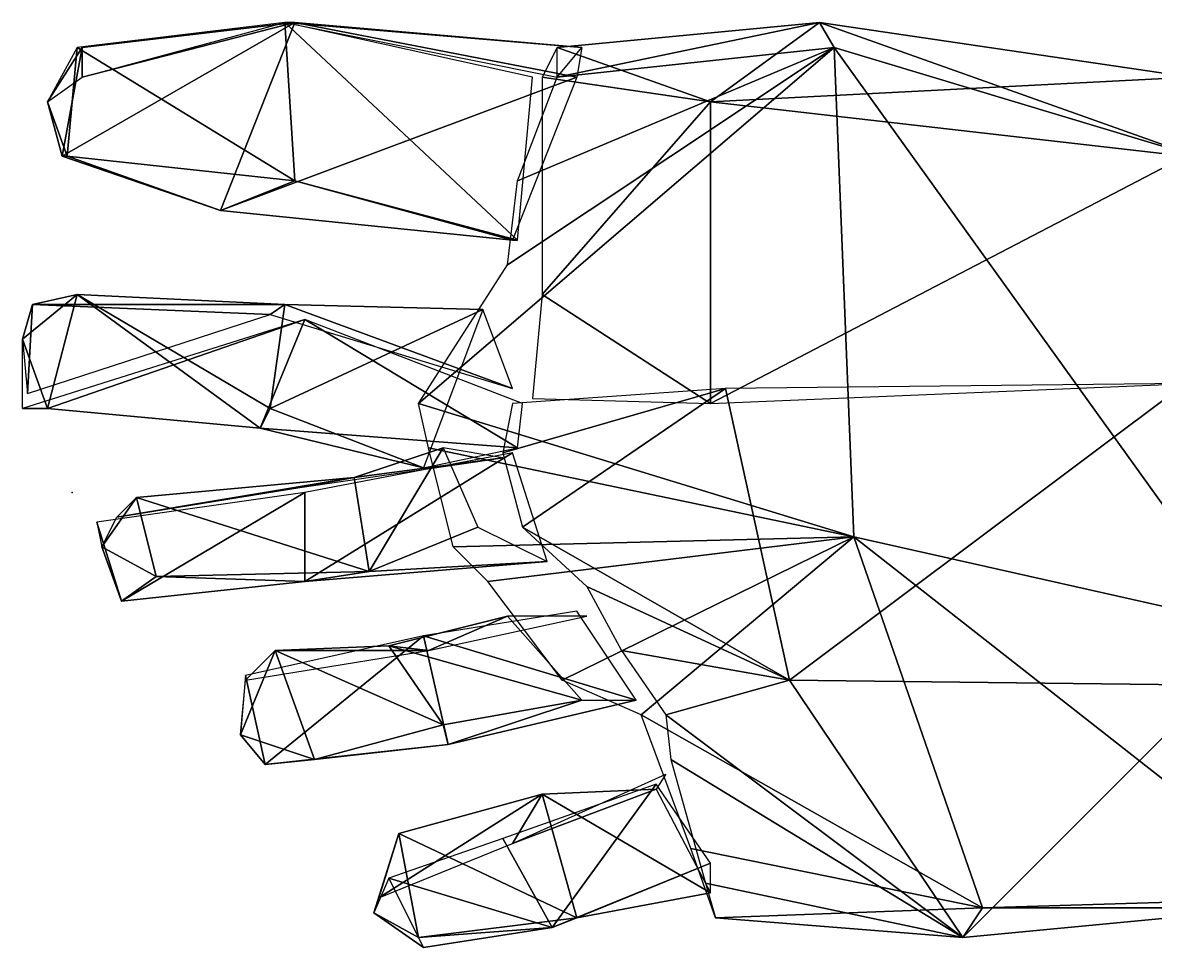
# Model space of a CAD drawing. Extents: x 4.9 to 9.1, y -6.1 to 13.5.
# Drawn here: x 5.401 to 5.7825, y 2.0888 to 2.4005 of the extents above; entities that cross this region are included whole.
import ezdxf

# ---------------------------------------------------------------- set-up
doc = ezdxf.new("R2010")
doc.units = 0
doc.layers.get('0').update_dxf_attribs({"linetype": 'CONTINUOUS'})

msp = doc.modelspace()

# ---------------------------------------------------------------- linework, layer by layer
at = {"color": 0}
msp.add_point((5.41763, 2.24215, -4.08667), dxfattribs=at)
for points in [[(5.49263, 2.40048, -4.13333), (5.41429, 2.35548, -4.115), (5.42096, 2.39215, -4.11)], [(5.41429, 2.35548, -4.115), (5.49263, 2.40048, -4.13333), (5.46763, 2.33715, -4.10333)], [(5.41929, 2.39215, -4.06833), (5.49263, 2.34715, -4.06667), (5.48929, 2.40048, -4.07167)], [(5.49263, 2.40048, -4.13333), (5.42096, 2.39215, -4.11), (5.42096, 2.38215, -4.06667)], [(5.42096, 2.38215, -4.06667), (5.48929, 2.40048, -4.07167), (5.49263, 2.40048, -4.13333)], [(5.58763, 2.38215, -4.125), (5.46763, 2.33715, -4.10333), (5.49263, 2.40048, -4.13333)], [(5.58929, 2.39215, -4.09667), (5.49263, 2.40048, -4.13333), (5.48929, 2.40048, -4.07167)], [(5.56763, 2.32715, -4.06), (5.48929, 2.40048, -4.07167), (5.49263, 2.34715, -4.06667)], [(5.48929, 2.40048, -4.07167), (5.56763, 2.32715, -4.06), (5.57263, 2.38215, -4.06)], [(5.48929, 2.40048, -4.07167), (5.58096, 2.38215, -4.05333), (5.58929, 2.39215, -4.09667)], [(5.49263, 2.40048, -4.13333), (5.58929, 2.39215, -4.09667), (5.58763, 2.38215, -4.125)], [(5.58096, 2.39215, -4.095), (5.63263, 2.37382, -4.01833), (5.66929, 2.40048, -4.08)], [(5.58096, 2.38215, -4.12), (5.66929, 2.40048, -4.08), (5.67429, 2.39215, -4.11833)], [(5.66929, 2.40048, -4.08), (5.58096, 2.38215, -4.12), (5.58096, 2.39215, -4.095)], [(5.79429, 2.38215, -4.045), (5.66929, 2.40048, -4.08), (5.63263, 2.37382, -4.01833)], [(5.66929, 2.40048, -4.08), (5.79429, 2.38215, -4.045), (5.79596, 2.35548, -4.09333)], [(5.79596, 2.35548, -4.09333), (5.67429, 2.39215, -4.11833), (5.66929, 2.40048, -4.08)], [(5.40929, 2.37382, -4.095), (5.41596, 2.35548, -4.07167), (5.41929, 2.39215, -4.06833)], [(5.40929, 2.37382, -4.095), (5.42096, 2.39215, -4.11), (5.41429, 2.35548, -4.115)], [(5.40929, 2.37382, -4.095), (5.42096, 2.38215, -4.06667), (5.42096, 2.39215, -4.11)], [(5.49263, 2.34715, -4.06667), (5.41929, 2.39215, -4.06833), (5.41596, 2.35548, -4.07167)], [(5.53429, 2.27215, -4.09833), (5.67429, 2.39215, -4.11833), (5.68096, 2.22715, -4.14167)], [(5.67429, 2.39215, -4.11833), (5.53429, 2.27215, -4.09833), (5.56429, 2.31882, -4.09)], [(5.67429, 2.39215, -4.11833), (5.56429, 2.31882, -4.09), (5.56763, 2.34715, -4.12833)], [(5.67429, 2.39215, -4.11833), (5.56763, 2.34715, -4.12833), (5.58096, 2.38215, -4.12)], [(5.63263, 2.37382, -4.01833), (5.58096, 2.39215, -4.095), (5.57596, 2.38215, -4.05167)], [(5.67429, 2.39215, -4.11833), (5.79596, 2.35548, -4.09333), (5.81429, 2.19715, -4.10667)], [(5.81429, 2.19715, -4.10667), (5.68096, 2.22715, -4.14167), (5.67429, 2.39215, -4.11833)], [(5.46763, 2.33715, -4.10333), (5.58763, 2.38215, -4.125), (5.56596, 2.32715, -4.10833)], [(5.63263, 2.37382, -4.01833), (5.57596, 2.38215, -4.05167), (5.57596, 2.30882, -4.07667)], [(5.63263, 2.37382, -4.01833), (5.79263, 2.35548, -3.965), (5.79429, 2.38215, -4.045)], [(5.40929, 2.37382, -4.095), (5.41429, 2.35548, -4.115), (5.41596, 2.35548, -4.07167)], [(5.57596, 2.30882, -4.07667), (5.63263, 2.27215, -4.025), (5.63263, 2.37382, -4.01833)], [(5.79263, 2.35548, -3.965), (5.63263, 2.37382, -4.01833), (5.63263, 2.27215, -4.025)], [(5.46763, 2.33715, -4.10333), (5.41596, 2.35548, -4.07167), (5.41429, 2.35548, -4.115)], [(5.41596, 2.35548, -4.07167), (5.46763, 2.33715, -4.10333), (5.49263, 2.34715, -4.06667)], [(5.63263, 2.27215, -4.025), (5.79429, 2.27882, -3.925), (5.79263, 2.35548, -3.965)], [(5.56596, 2.32715, -4.10833), (5.49263, 2.34715, -4.06667), (5.46763, 2.33715, -4.10333)], [(5.49263, 2.34715, -4.06667), (5.56596, 2.32715, -4.10833), (5.56763, 2.32715, -4.06)], [(5.40096, 2.29382, -4.08), (5.41929, 2.30882, -4.09333), (5.40929, 2.27048, -4.09)], [(5.40096, 2.29382, -4.08), (5.40429, 2.30548, -4.05333), (5.41929, 2.30882, -4.09333)], [(5.48929, 2.30548, -4.085), (5.41929, 2.30882, -4.09333), (5.40429, 2.30548, -4.05333)], [(5.48096, 2.26382, -4.05667), (5.40929, 2.27048, -4.09), (5.41929, 2.30882, -4.09333)], [(5.41929, 2.30882, -4.09333), (5.48429, 2.27048, -4.08167), (5.48096, 2.26382, -4.05667)], [(5.41929, 2.30882, -4.09333), (5.48929, 2.30548, -4.085), (5.48429, 2.27048, -4.08167)], [(5.63263, 2.27215, -4.025), (5.57596, 2.30882, -4.07667), (5.57263, 2.27382, -4.03833)], [(5.40096, 2.29382, -4.08), (5.40263, 2.27548, -4.05833), (5.40429, 2.30548, -4.05333)], [(5.48429, 2.30215, -4.045), (5.40429, 2.30548, -4.05333), (5.40263, 2.27548, -4.05833)], [(5.40429, 2.30548, -4.05333), (5.48429, 2.30215, -4.045), (5.48929, 2.30548, -4.085)], [(5.56596, 2.27715, -4.04), (5.48929, 2.30548, -4.085), (5.48429, 2.30215, -4.045)], [(5.55596, 2.30382, -4.08667), (5.48429, 2.27048, -4.08167), (5.48929, 2.30548, -4.085)], [(5.48929, 2.30548, -4.085), (5.56596, 2.27715, -4.04), (5.55596, 2.30382, -4.08667)], [(5.49596, 2.30048, -4.04667), (5.40096, 2.27048, -4.06), (5.40929, 2.27048, -4.09)], [(5.40929, 2.27048, -4.09), (5.48096, 2.26382, -4.05667), (5.49596, 2.30048, -4.04667)], [(5.56763, 2.25715, -4.05667), (5.49596, 2.30048, -4.04667), (5.48096, 2.26382, -4.05667)], [(5.48429, 2.27048, -4.08167), (5.55596, 2.30382, -4.08667), (5.53596, 2.25048, -4.09667)], [(5.49596, 2.30048, -4.04667), (5.56763, 2.25715, -4.05667), (5.56929, 2.27215, -4.03333)], [(5.40096, 2.29382, -4.08), (5.40929, 2.27048, -4.09), (5.40096, 2.27048, -4.06)], [(5.79263, 2.27882, -3.92333), (5.63763, 2.27715, -4.02333), (5.65929, 2.17882, -4.05333)], [(5.65929, 2.17882, -4.05333), (5.80263, 2.17715, -3.965), (5.79263, 2.27882, -3.92333)], [(5.63763, 2.27715, -4.02333), (5.56596, 2.27215, -4.03833), (5.56263, 2.25548, -4.06)], [(5.63763, 2.27715, -4.02333), (5.56263, 2.25548, -4.06), (5.56929, 2.23048, -4.05)], [(5.56929, 2.23048, -4.05), (5.65929, 2.17882, -4.05333), (5.63763, 2.27715, -4.02333)], [(5.53596, 2.25048, -4.09667), (5.48096, 2.26382, -4.05667), (5.48429, 2.27048, -4.08167)], [(5.68096, 2.22715, -4.14167), (5.53763, 2.25715, -4.08833), (5.53429, 2.27215, -4.09833)], [(5.48096, 2.26382, -4.05667), (5.53596, 2.25048, -4.09667), (5.56763, 2.25715, -4.05667)], [(5.56596, 2.25548, -4.06167), (5.49596, 2.24215, -4.05833), (5.49596, 2.21215, -4.06667)], [(5.49596, 2.21215, -4.06667), (5.57763, 2.21882, -4.07333), (5.56596, 2.25548, -4.06167)], [(5.54263, 2.25715, -4.1), (5.51763, 2.21548, -4.095), (5.51263, 2.24715, -4.08167)], [(5.51263, 2.24715, -4.08167), (5.56263, 2.25382, -4.05833), (5.54263, 2.25715, -4.1)], [(5.51763, 2.21548, -4.095), (5.54263, 2.25715, -4.1), (5.55429, 2.23048, -4.09333)], [(5.68096, 2.22715, -4.14167), (5.54596, 2.22382, -4.1), (5.53763, 2.25715, -4.08833)], [(5.56263, 2.25382, -4.05833), (5.51263, 2.24715, -4.08167), (5.49429, 2.24382, -4.05833)], [(5.51263, 2.24715, -4.08167), (5.43929, 2.24048, -4.105), (5.43263, 2.23382, -4.07)], [(5.43263, 2.23382, -4.07), (5.49429, 2.24382, -4.05833), (5.51263, 2.24715, -4.08167)], [(5.43929, 2.24048, -4.105), (5.51263, 2.24715, -4.08167), (5.51763, 2.21548, -4.095)], [(5.49596, 2.24215, -4.05833), (5.42596, 2.23215, -4.06833), (5.43429, 2.20548, -4.06667)], [(5.42763, 2.22382, -4.08833), (5.43929, 2.24048, -4.105), (5.44596, 2.21382, -4.11)], [(5.42763, 2.22382, -4.08833), (5.43263, 2.23382, -4.07), (5.43929, 2.24048, -4.105)], [(5.43429, 2.20548, -4.06667), (5.49596, 2.21215, -4.06667), (5.49596, 2.24215, -4.05833)], [(5.51763, 2.21548, -4.095), (5.44596, 2.21382, -4.11), (5.43929, 2.24048, -4.105)], [(5.42763, 2.22382, -4.08833), (5.43429, 2.20548, -4.06667), (5.42596, 2.23215, -4.06833)], [(5.51763, 2.21548, -4.095), (5.55429, 2.23048, -4.09333), (5.57763, 2.21882, -4.07333)], [(5.65929, 2.17882, -4.05333), (5.56929, 2.23048, -4.05), (5.59096, 2.21048, -4.07167)], [(5.68096, 2.22715, -4.14167), (5.55763, 2.21215, -4.09333), (5.54596, 2.22382, -4.1)], [(5.68096, 2.22715, -4.14167), (5.58263, 2.17882, -4.10667), (5.55763, 2.21215, -4.09333)], [(5.68096, 2.22715, -4.14167), (5.60929, 2.16715, -4.10667), (5.58263, 2.17882, -4.10667)], [(5.60929, 2.16715, -4.10667), (5.68096, 2.22715, -4.14167), (5.72429, 2.10215, -4.13167)], [(5.68096, 2.22715, -4.14167), (5.81429, 2.19715, -4.10667), (5.83596, 2.10548, -4.115)], [(5.83596, 2.10548, -4.115), (5.72429, 2.10215, -4.13167), (5.68096, 2.22715, -4.14167)], [(5.42763, 2.22382, -4.08833), (5.44596, 2.21382, -4.11), (5.43429, 2.20548, -4.06667)], [(5.57763, 2.21882, -4.07333), (5.49596, 2.21215, -4.06667), (5.51763, 2.21548, -4.095)], [(5.49596, 2.21215, -4.06667), (5.43429, 2.20548, -4.06667), (5.44596, 2.21382, -4.11)], [(5.44596, 2.21382, -4.11), (5.51763, 2.21548, -4.095), (5.49596, 2.21215, -4.06667)], [(5.65929, 2.17882, -4.05333), (5.59096, 2.21048, -4.07167), (5.60263, 2.18882, -4.05667)], [(5.53596, 2.19382, -4.05833), (5.60763, 2.17215, -4.07), (5.58763, 2.20215, -4.06)], [(5.56429, 2.20048, -4.09167), (5.52429, 2.19048, -4.09), (5.53763, 2.18882, -4.05167)], [(5.52429, 2.19048, -4.09), (5.56429, 2.20048, -4.09167), (5.58929, 2.17215, -4.11)], [(5.53763, 2.18882, -4.05167), (5.59096, 2.20048, -4.06167), (5.56429, 2.20048, -4.09167)], [(5.53596, 2.19382, -4.05833), (5.47596, 2.18048, -4.09333), (5.48263, 2.15048, -4.09667)], [(5.48263, 2.15048, -4.09667), (5.54429, 2.15715, -4.06), (5.53596, 2.19382, -4.05833)], [(5.60763, 2.17215, -4.07), (5.53596, 2.19382, -4.05833), (5.54429, 2.15715, -4.06)], [(5.48596, 2.18882, -4.12167), (5.52429, 2.19048, -4.09), (5.54263, 2.16382, -4.10167)], [(5.48596, 2.18882, -4.12167), (5.53763, 2.18882, -4.05167), (5.52429, 2.19048, -4.09)], [(5.58929, 2.17215, -4.11), (5.54263, 2.16382, -4.10167), (5.52429, 2.19048, -4.09)], [(5.47429, 2.16048, -4.10833), (5.48596, 2.18882, -4.12167), (5.49929, 2.15215, -4.12167)], [(5.47429, 2.16048, -4.10833), (5.47596, 2.17882, -4.09167), (5.48596, 2.18882, -4.12167)], [(5.53763, 2.18882, -4.05167), (5.48596, 2.18882, -4.12167), (5.47596, 2.17882, -4.09167)], [(5.54263, 2.16382, -4.10167), (5.49929, 2.15215, -4.12167), (5.48596, 2.18882, -4.12167)], [(5.65929, 2.17882, -4.05333), (5.60263, 2.18882, -4.05667), (5.61763, 2.16715, -4.09)], [(5.47429, 2.16048, -4.10833), (5.48263, 2.15048, -4.09667), (5.47596, 2.18048, -4.09333)], [(5.61763, 2.16715, -4.09), (5.71763, 2.09215, -4.105), (5.65929, 2.17882, -4.05333)], [(5.80263, 2.17715, -3.965), (5.65929, 2.17882, -4.05333), (5.71763, 2.09215, -4.105)], [(5.71763, 2.09215, -4.105), (5.82263, 2.10215, -4.07333), (5.80263, 2.17715, -3.965)], [(5.58929, 2.17215, -4.11), (5.54429, 2.15715, -4.06), (5.54263, 2.16382, -4.10167)], [(5.54429, 2.15715, -4.06), (5.58929, 2.17215, -4.11), (5.60763, 2.17215, -4.07)], [(5.72429, 2.10215, -4.13167), (5.62596, 2.12215, -4.12667), (5.60929, 2.16715, -4.10667)], [(5.71763, 2.09215, -4.105), (5.61763, 2.16715, -4.09), (5.61929, 2.15215, -4.075)], [(5.49929, 2.15215, -4.12167), (5.54263, 2.16382, -4.10167), (5.54429, 2.15715, -4.06)], [(5.47429, 2.16048, -4.10833), (5.49929, 2.15215, -4.12167), (5.48263, 2.15048, -4.09667)], [(5.54429, 2.15715, -4.06), (5.48263, 2.15048, -4.09667), (5.49929, 2.15215, -4.12167)], [(5.71763, 2.09215, -4.105), (5.61929, 2.15215, -4.075), (5.63096, 2.11048, -4.08667)], [(5.56596, 2.12382, -4.07), (5.61763, 2.14715, -4.07833), (5.61429, 2.14215, -4.09667)], [(5.57596, 2.14048, -4.10167), (5.52763, 2.12715, -4.12333), (5.52096, 2.10548, -4.10667)], [(5.52096, 2.10548, -4.10667), (5.56596, 2.12382, -4.07), (5.57596, 2.14048, -4.10167)], [(5.52763, 2.12715, -4.12333), (5.57596, 2.14048, -4.10167), (5.58763, 2.09882, -4.115)], [(5.61429, 2.14382, -4.075), (5.56263, 2.12548, -4.07333), (5.57929, 2.09548, -4.08167)], [(5.61429, 2.14215, -4.09667), (5.57596, 2.14048, -4.10167), (5.56596, 2.12382, -4.07)], [(5.57596, 2.14048, -4.10167), (5.61429, 2.14215, -4.09667), (5.63263, 2.10715, -4.11333)], [(5.63263, 2.10715, -4.11333), (5.58763, 2.09882, -4.115), (5.57596, 2.14048, -4.10167)], [(5.57929, 2.09548, -4.08167), (5.63263, 2.11715, -4.085), (5.61429, 2.14382, -4.075)], [(5.51929, 2.10048, -4.11833), (5.52763, 2.12715, -4.12333), (5.53429, 2.09215, -4.12333)], [(5.51929, 2.10048, -4.11833), (5.52096, 2.10548, -4.10667), (5.52763, 2.12715, -4.12333)], [(5.52429, 2.11215, -4.10167), (5.57929, 2.09548, -4.08167), (5.56263, 2.12548, -4.07333)], [(5.58763, 2.09882, -4.115), (5.53429, 2.09215, -4.12333), (5.52763, 2.12715, -4.12333)], [(5.72429, 2.10215, -4.13167), (5.63429, 2.09882, -4.11), (5.62596, 2.12215, -4.12667)], [(5.63263, 2.11715, -4.085), (5.57929, 2.09548, -4.08167), (5.58763, 2.09882, -4.115)], [(5.58763, 2.09882, -4.115), (5.63263, 2.10715, -4.11333), (5.63263, 2.11715, -4.085)], [(5.51929, 2.10048, -4.11833), (5.53596, 2.08882, -4.10667), (5.52429, 2.11215, -4.10167)], [(5.57929, 2.09548, -4.08167), (5.52429, 2.11215, -4.10167), (5.53596, 2.08882, -4.10667)], [(5.71763, 2.09215, -4.105), (5.63096, 2.11048, -4.08667), (5.63429, 2.09882, -4.11)], [(5.63429, 2.09882, -4.11), (5.72429, 2.10215, -4.13167), (5.71763, 2.09215, -4.105)], [(5.82263, 2.10215, -4.07333), (5.71763, 2.09215, -4.105), (5.72429, 2.10215, -4.13167)], [(5.72429, 2.10215, -4.13167), (5.83596, 2.10548, -4.115), (5.82263, 2.10215, -4.07333)], [(5.51929, 2.10048, -4.11833), (5.53429, 2.09215, -4.12333), (5.53596, 2.08882, -4.10667)], [(5.53429, 2.09215, -4.12333), (5.58763, 2.09882, -4.115), (5.57929, 2.09548, -4.08167)], [(5.57929, 2.09548, -4.08167), (5.53596, 2.08882, -4.10667), (5.53429, 2.09215, -4.12333)]]:
    msp.add_3dface(points, dxfattribs=at)

doc.saveas('drawing.dxf')
